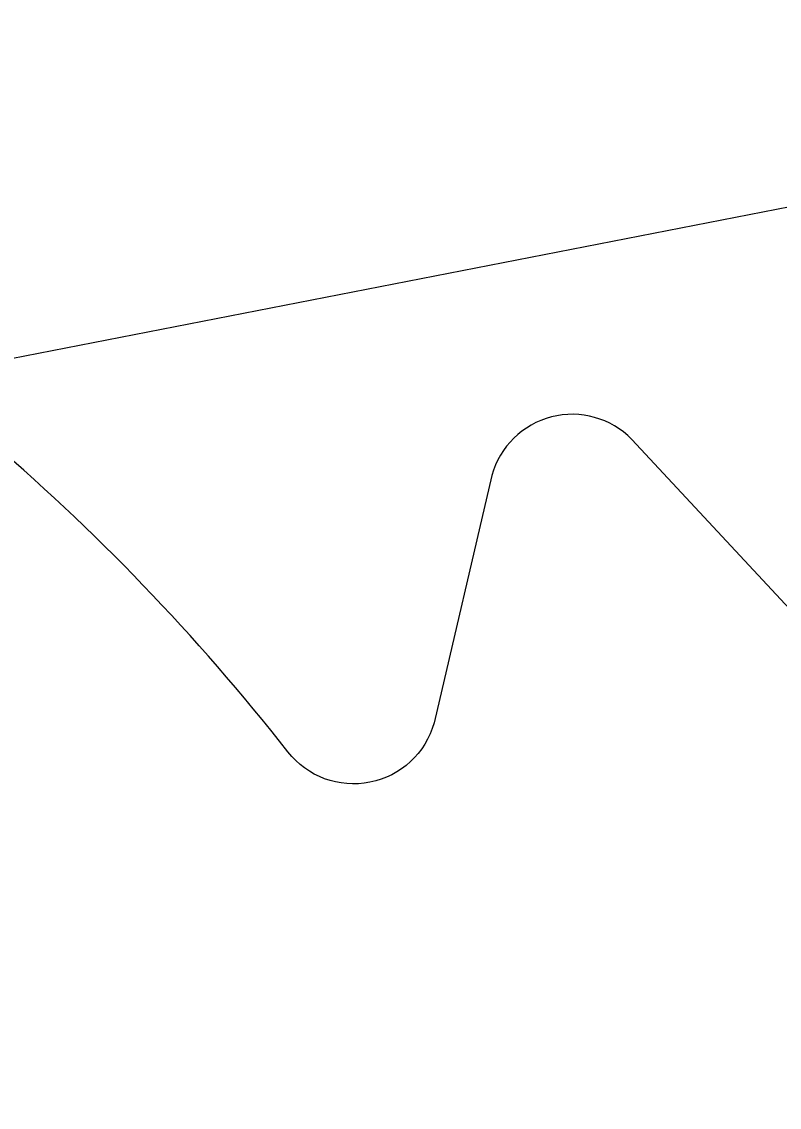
# Model space of a CAD drawing. Header units: millimetres. Extents: x -13407 to 8062823, y -2611 to 109271.
# Drawn here: x 17315.582 to 17318.35, y 51114.577 to 51118.545 of the extents above; entities that cross this region are included whole.
import ezdxf
from ezdxf import colors
from ezdxf.entities.mleader import LeaderData, LeaderLine
from ezdxf.math import Vec2, Vec3

# ---------------------------------------------------------------- set-up
doc = ezdxf.new("R2010")
doc.units = ezdxf.units.MM
for name, color, linetype, lineweight in [('АР_Отметки', 250, 'Continuous', 15), ('АР_Размеры', 175, 'Continuous', 9), ('АР_Сущ Несущая стена', 202, 'Continuous', 30)]:
    doc.layers.add(name, color=color, linetype=linetype, lineweight=lineweight)
doc.styles.add('ISOCPEUR', font='isocpeur.ttf', dxfattribs={"width": 0.7})

# ---------------------------------------------------------------- blocks, each defined once
blk = doc.blocks.new('_DotSmall')
at = {"color": 0, "linetype": 'ByBlock', "const_width": 0.5}
blk.add_lwpolyline([(-0.0625, 0, 1), (0.0625, 0, 1)], format="xyb", close=True, dxfattribs=at)

msp = doc.modelspace()

# ---------------------------------------------------------------- linework, layer by layer
at = {"layer": 'АР_Размеры', "color": 5, "ltscale": 150}
msp.add_line((17320.6136, 51118.3023), (15265.8997, 50717.5021), dxfattribs=at)
msp.add_line((17320.6136, 51118.3023), (15265.8997, 50717.5021), dxfattribs=at)
msp.add_line((17320.6136, 51118.3023), (15265.8997, 50717.5021), dxfattribs=at)
msp.add_line((17320.6136, 51118.3023), (15265.8997, 50717.5021), dxfattribs=at)
msp.add_line((17320.6136, 51118.3023), (15265.8997, 50717.5021), dxfattribs=at)
msp.add_line((17320.6136, 51118.3023), (15265.8997, 50717.5021), dxfattribs=at)
msp.add_line((17320.6136, 51118.3023), (15265.8997, 50717.5021), dxfattribs=at)
msp.add_line((17320.6136, 51118.3023), (15265.8997, 50717.5021), dxfattribs=at)
msp.add_line((17320.6136, 51118.3023), (15265.8997, 50717.5021), dxfattribs=at)
msp.add_line((17320.6136, 51118.3023), (15265.8997, 50717.5021), dxfattribs=at)
msp.add_line((17320.6136, 51118.3023), (15265.8997, 50717.5021), dxfattribs=at)
msp.add_line((17320.6136, 51118.3023), (15265.8997, 50717.5021), dxfattribs=at)
msp.add_line((17320.6136, 51118.3023), (15265.8997, 50717.5021), dxfattribs=at)
msp.add_line((17320.6136, 51118.3023), (15265.8997, 50717.5021), dxfattribs=at)
msp.add_line((17320.6136, 51118.3023), (15265.8997, 50717.5021), dxfattribs=at)
msp.add_line((17320.6136, 51118.3023), (15265.8997, 50717.5021), dxfattribs=at)
msp.add_line((17320.6136, 51118.3023), (15265.8997, 50717.5021), dxfattribs=at)
msp.add_line((17320.6136, 51118.3023), (15265.8997, 50717.5021), dxfattribs=at)
msp.add_line((17320.6136, 51118.3023), (15265.8997, 50717.5021), dxfattribs=at)
msp.add_line((17320.6136, 51118.3023), (15265.8997, 50717.5021), dxfattribs=at)
msp.add_line((17320.6136, 51118.3023), (15265.8997, 50717.5021), dxfattribs=at)
msp.add_line((17320.6136, 51118.3023), (15265.8997, 50717.5021), dxfattribs=at)
msp.add_line((17320.6136, 51118.3023), (15265.8997, 50717.5021), dxfattribs=at)
msp.add_line((17320.6136, 51118.3023), (15265.8997, 50717.5021), dxfattribs=at)
msp.add_line((17320.6136, 51118.3023), (15265.8997, 50717.5021), dxfattribs=at)
msp.add_line((17320.6136, 51118.3023), (15265.8997, 50717.5021), dxfattribs=at)
msp.add_line((17320.6136, 51118.3023), (15265.8997, 50717.5021), dxfattribs=at)
msp.add_line((17320.6136, 51118.3023), (15265.8997, 50717.5021), dxfattribs=at)
msp.add_line((17320.6136, 51118.3023), (15265.8997, 50717.5021), dxfattribs=at)
msp.add_line((17320.6136, 51118.3023), (15265.8997, 50717.5021), dxfattribs=at)
msp.add_line((17320.6136, 51118.3023), (15265.8997, 50717.5021), dxfattribs=at)
msp.add_line((17320.6136, 51118.3023), (15265.8997, 50717.5021), dxfattribs=at)
msp.add_line((17320.6136, 51118.3023), (15265.8997, 50717.5021), dxfattribs=at)
msp.add_line((17320.6136, 51118.3023), (15265.8997, 50717.5021), dxfattribs=at)
msp.add_line((17320.6136, 51118.3023), (15265.8997, 50717.5021), dxfattribs=at)
msp.add_line((17320.6136, 51118.3023), (15265.8997, 50717.5021), dxfattribs=at)
msp.add_line((17320.6136, 51118.3023), (15265.8997, 50717.5021), dxfattribs=at)
msp.add_line((17320.6136, 51118.3023), (15265.8997, 50717.5021), dxfattribs=at)
msp.add_line((17320.6136, 51118.3023), (15265.8997, 50717.5021), dxfattribs=at)
msp.add_line((17320.6136, 51118.3023), (15265.8997, 50717.5021), dxfattribs=at)
msp.add_line((17320.6136, 51118.3023), (15265.8997, 50717.5021), dxfattribs=at)
msp.add_line((17320.6136, 51118.3023), (15265.8997, 50717.5021), dxfattribs=at)
msp.add_line((17320.6136, 51118.3023), (15265.8997, 50717.5021), dxfattribs=at)
msp.add_line((17320.6136, 51118.3023), (15265.8997, 50717.5021), dxfattribs=at)
msp.add_line((17320.6136, 51118.3023), (15265.8997, 50717.5021), dxfattribs=at)
msp.add_line((17320.6136, 51118.3023), (15265.8997, 50717.5021), dxfattribs=at)
msp.add_line((17320.6136, 51118.3023), (15265.8997, 50717.5021), dxfattribs=at)
msp.add_line((17320.6136, 51118.3023), (15265.8997, 50717.5021), dxfattribs=at)
msp.add_line((17320.6136, 51118.3023), (15265.8997, 50717.5021), dxfattribs=at)
msp.add_line((17320.6136, 51118.3023), (15265.8997, 50717.5021), dxfattribs=at)
msp.add_line((17320.6136, 51118.3023), (15265.8997, 50717.5021), dxfattribs=at)
msp.add_line((17320.6136, 51118.3023), (15265.8997, 50717.5021), dxfattribs=at)
msp.add_line((17320.6136, 51118.3023), (15265.8997, 50717.5021), dxfattribs=at)
at = {"layer": 'АР_Размеры', "color": 5, "lineweight": 0, "ltscale": 100, "transparency": 33554687}
for points in [[(17321.2039, 51117.6197), (17320.8513, 51116.8143, -0.527868), (17320.3558, 51116.7264), (17319.7479, 51117.3616, 0.527868), (17319.2523, 51117.2738), (17318.8998, 51116.4684, -0.527868), (17318.4042, 51116.3806), (17317.8112, 51117.0184, 0.57795), (17317.2997, 51116.8867), (17317.0886, 51115.9825, -0.615334), (17316.5549, 51115.8761, 0.101403), (17314.1115, 51117.9518, 0.887085)], [(17321.2039, 51117.6197), (17320.8513, 51116.8143, -0.527868), (17320.3558, 51116.7264), (17319.7479, 51117.3616, 0.527868), (17319.2523, 51117.2738), (17318.8998, 51116.4684, -0.527868), (17318.4042, 51116.3806), (17317.8112, 51117.0184, 0.57795), (17317.2997, 51116.8867), (17317.0886, 51115.9825, -0.615334), (17316.5549, 51115.8761, 0.101403), (17314.1115, 51117.9518, 0.887085)], [(17321.2039, 51117.6197), (17320.8513, 51116.8143, -0.527868), (17320.3558, 51116.7264), (17319.7479, 51117.3616, 0.527868), (17319.2523, 51117.2738), (17318.8998, 51116.4684, -0.527868), (17318.4042, 51116.3806), (17317.8112, 51117.0184, 0.57795), (17317.2997, 51116.8867), (17317.0886, 51115.9825, -0.615334), (17316.5549, 51115.8761, 0.101403), (17314.1115, 51117.9518, 0.887085)], [(17321.2039, 51117.6197), (17320.8513, 51116.8143, -0.527868), (17320.3558, 51116.7264), (17319.7479, 51117.3616, 0.527868), (17319.2523, 51117.2738), (17318.8998, 51116.4684, -0.527868), (17318.4042, 51116.3806), (17317.8112, 51117.0184, 0.57795), (17317.2997, 51116.8867), (17317.0886, 51115.9825, -0.615334), (17316.5549, 51115.8761, 0.101403), (17314.1115, 51117.9518, 0.887085)], [(17321.2039, 51117.6197), (17320.8513, 51116.8143, -0.527868), (17320.3558, 51116.7264), (17319.7479, 51117.3616, 0.527868), (17319.2523, 51117.2738), (17318.8998, 51116.4684, -0.527868), (17318.4042, 51116.3806), (17317.8112, 51117.0184, 0.57795), (17317.2997, 51116.8867), (17317.0886, 51115.9825, -0.615334), (17316.5549, 51115.8761, 0.101403), (17314.1115, 51117.9518, 0.887085)], [(17321.2039, 51117.6197), (17320.8513, 51116.8143, -0.527868), (17320.3558, 51116.7264), (17319.7479, 51117.3616, 0.527868), (17319.2523, 51117.2738), (17318.8998, 51116.4684, -0.527868), (17318.4042, 51116.3806), (17317.8112, 51117.0184, 0.57795), (17317.2997, 51116.8867), (17317.0886, 51115.9825, -0.615334), (17316.5549, 51115.8761, 0.101403), (17314.1115, 51117.9518, 0.887085)], [(17321.2039, 51117.6197), (17320.8513, 51116.8143, -0.527868), (17320.3558, 51116.7264), (17319.7479, 51117.3616, 0.527868), (17319.2523, 51117.2738), (17318.8998, 51116.4684, -0.527868), (17318.4042, 51116.3806), (17317.8112, 51117.0184, 0.57795), (17317.2997, 51116.8867), (17317.0886, 51115.9825, -0.615334), (17316.5549, 51115.8761, 0.101403), (17314.1115, 51117.9518, 0.887085)], [(17321.2039, 51117.6197), (17320.8513, 51116.8143, -0.527868), (17320.3558, 51116.7264), (17319.7479, 51117.3616, 0.527868), (17319.2523, 51117.2738), (17318.8998, 51116.4684, -0.527868), (17318.4042, 51116.3806), (17317.8112, 51117.0184, 0.57795), (17317.2997, 51116.8867), (17317.0886, 51115.9825, -0.615334), (17316.5549, 51115.8761, 0.101403), (17314.1115, 51117.9518, 0.887085)], [(17321.2039, 51117.6197), (17320.8513, 51116.8143, -0.527868), (17320.3558, 51116.7264), (17319.7479, 51117.3616, 0.527868), (17319.2523, 51117.2738), (17318.8998, 51116.4684, -0.527868), (17318.4042, 51116.3806), (17317.8112, 51117.0184, 0.57795), (17317.2997, 51116.8867), (17317.0886, 51115.9825, -0.615334), (17316.5549, 51115.8761, 0.101403), (17314.1115, 51117.9518, 0.887085)], [(17321.2039, 51117.6197), (17320.8513, 51116.8143, -0.527868), (17320.3558, 51116.7264), (17319.7479, 51117.3616, 0.527868), (17319.2523, 51117.2738), (17318.8998, 51116.4684, -0.527868), (17318.4042, 51116.3806), (17317.8112, 51117.0184, 0.57795), (17317.2997, 51116.8867), (17317.0886, 51115.9825, -0.615334), (17316.5549, 51115.8761, 0.101403), (17314.1115, 51117.9518, 0.887085)], [(17321.2039, 51117.6197), (17320.8513, 51116.8143, -0.527868), (17320.3558, 51116.7264), (17319.7479, 51117.3616, 0.527868), (17319.2523, 51117.2738), (17318.8998, 51116.4684, -0.527868), (17318.4042, 51116.3806), (17317.8112, 51117.0184, 0.57795), (17317.2997, 51116.8867), (17317.0886, 51115.9825, -0.615334), (17316.5549, 51115.8761, 0.101403), (17314.1115, 51117.9518, 0.887085)], [(17321.2039, 51117.6197), (17320.8513, 51116.8143, -0.527868), (17320.3558, 51116.7264), (17319.7479, 51117.3616, 0.527868), (17319.2523, 51117.2738), (17318.8998, 51116.4684, -0.527868), (17318.4042, 51116.3806), (17317.8112, 51117.0184, 0.57795), (17317.2997, 51116.8867), (17317.0886, 51115.9825, -0.615334), (17316.5549, 51115.8761, 0.101403), (17314.1115, 51117.9518, 0.887085)], [(17321.2039, 51117.6197), (17320.8513, 51116.8143, -0.527868), (17320.3558, 51116.7264), (17319.7479, 51117.3616, 0.527868), (17319.2523, 51117.2738), (17318.8998, 51116.4684, -0.527868), (17318.4042, 51116.3806), (17317.8112, 51117.0184, 0.57795), (17317.2997, 51116.8867), (17317.0886, 51115.9825, -0.615334), (17316.5549, 51115.8761, 0.101403), (17314.1115, 51117.9518, 0.887085)], [(17321.2039, 51117.6197), (17320.8513, 51116.8143, -0.527868), (17320.3558, 51116.7264), (17319.7479, 51117.3616, 0.527868), (17319.2523, 51117.2738), (17318.8998, 51116.4684, -0.527868), (17318.4042, 51116.3806), (17317.8112, 51117.0184, 0.57795), (17317.2997, 51116.8867), (17317.0886, 51115.9825, -0.615334), (17316.5549, 51115.8761, 0.101403), (17314.1115, 51117.9518, 0.887085)], [(17321.2039, 51117.6197), (17320.8513, 51116.8143, -0.527868), (17320.3558, 51116.7264), (17319.7479, 51117.3616, 0.527868), (17319.2523, 51117.2738), (17318.8998, 51116.4684, -0.527868), (17318.4042, 51116.3806), (17317.8112, 51117.0184, 0.57795), (17317.2997, 51116.8867), (17317.0886, 51115.9825, -0.615334), (17316.5549, 51115.8761, 0.101403), (17314.1115, 51117.9518, 0.887085)], [(17321.2039, 51117.6197), (17320.8513, 51116.8143, -0.527868), (17320.3558, 51116.7264), (17319.7479, 51117.3616, 0.527868), (17319.2523, 51117.2738), (17318.8998, 51116.4684, -0.527868), (17318.4042, 51116.3806), (17317.8112, 51117.0184, 0.57795), (17317.2997, 51116.8867), (17317.0886, 51115.9825, -0.615334), (17316.5549, 51115.8761, 0.101403), (17314.1115, 51117.9518, 0.887085)], [(17321.2039, 51117.6197), (17320.8513, 51116.8143, -0.527868), (17320.3558, 51116.7264), (17319.7479, 51117.3616, 0.527868), (17319.2523, 51117.2738), (17318.8998, 51116.4684, -0.527868), (17318.4042, 51116.3806), (17317.8112, 51117.0184, 0.57795), (17317.2997, 51116.8867), (17317.0886, 51115.9825, -0.615334), (17316.5549, 51115.8761, 0.101403), (17314.1115, 51117.9518, 0.887085)], [(17321.2039, 51117.6197), (17320.8513, 51116.8143, -0.527868), (17320.3558, 51116.7264), (17319.7479, 51117.3616, 0.527868), (17319.2523, 51117.2738), (17318.8998, 51116.4684, -0.527868), (17318.4042, 51116.3806), (17317.8112, 51117.0184, 0.57795), (17317.2997, 51116.8867), (17317.0886, 51115.9825, -0.615334), (17316.5549, 51115.8761, 0.101403), (17314.1115, 51117.9518, 0.887085)], [(17321.2039, 51117.6197), (17320.8513, 51116.8143, -0.527868), (17320.3558, 51116.7264), (17319.7479, 51117.3616, 0.527868), (17319.2523, 51117.2738), (17318.8998, 51116.4684, -0.527868), (17318.4042, 51116.3806), (17317.8112, 51117.0184, 0.57795), (17317.2997, 51116.8867), (17317.0886, 51115.9825, -0.615334), (17316.5549, 51115.8761, 0.101403), (17314.1115, 51117.9518, 0.887085)], [(17321.2039, 51117.6197), (17320.8513, 51116.8143, -0.527868), (17320.3558, 51116.7264), (17319.7479, 51117.3616, 0.527868), (17319.2523, 51117.2738), (17318.8998, 51116.4684, -0.527868), (17318.4042, 51116.3806), (17317.8112, 51117.0184, 0.57795), (17317.2997, 51116.8867), (17317.0886, 51115.9825, -0.615334), (17316.5549, 51115.8761, 0.101403), (17314.1115, 51117.9518, 0.887085)], [(17321.2039, 51117.6197), (17320.8513, 51116.8143, -0.527868), (17320.3558, 51116.7264), (17319.7479, 51117.3616, 0.527868), (17319.2523, 51117.2738), (17318.8998, 51116.4684, -0.527868), (17318.4042, 51116.3806), (17317.8112, 51117.0184, 0.57795), (17317.2997, 51116.8867), (17317.0886, 51115.9825, -0.615334), (17316.5549, 51115.8761, 0.101403), (17314.1115, 51117.9518, 0.887085)], [(17321.2039, 51117.6197), (17320.8513, 51116.8143, -0.527868), (17320.3558, 51116.7264), (17319.7479, 51117.3616, 0.527868), (17319.2523, 51117.2738), (17318.8998, 51116.4684, -0.527868), (17318.4042, 51116.3806), (17317.8112, 51117.0184, 0.57795), (17317.2997, 51116.8867), (17317.0886, 51115.9825, -0.615334), (17316.5549, 51115.8761, 0.101403), (17314.1115, 51117.9518, 0.887085)], [(17321.2039, 51117.6197), (17320.8513, 51116.8143, -0.527868), (17320.3558, 51116.7264), (17319.7479, 51117.3616, 0.527868), (17319.2523, 51117.2738), (17318.8998, 51116.4684, -0.527868), (17318.4042, 51116.3806), (17317.8112, 51117.0184, 0.57795), (17317.2997, 51116.8867), (17317.0886, 51115.9825, -0.615334), (17316.5549, 51115.8761, 0.101403), (17314.1115, 51117.9518, 0.887085)], [(17321.2039, 51117.6197), (17320.8513, 51116.8143, -0.527868), (17320.3558, 51116.7264), (17319.7479, 51117.3616, 0.527868), (17319.2523, 51117.2738), (17318.8998, 51116.4684, -0.527868), (17318.4042, 51116.3806), (17317.8112, 51117.0184, 0.57795), (17317.2997, 51116.8867), (17317.0886, 51115.9825, -0.615334), (17316.5549, 51115.8761, 0.101403), (17314.1115, 51117.9518, 0.887085)], [(17321.2039, 51117.6197), (17320.8513, 51116.8143, -0.527868), (17320.3558, 51116.7264), (17319.7479, 51117.3616, 0.527868), (17319.2523, 51117.2738), (17318.8998, 51116.4684, -0.527868), (17318.4042, 51116.3806), (17317.8112, 51117.0184, 0.57795), (17317.2997, 51116.8867), (17317.0886, 51115.9825, -0.615334), (17316.5549, 51115.8761, 0.101403), (17314.1115, 51117.9518, 0.887085)], [(17321.2039, 51117.6197), (17320.8513, 51116.8143, -0.527868), (17320.3558, 51116.7264), (17319.7479, 51117.3616, 0.527868), (17319.2523, 51117.2738), (17318.8998, 51116.4684, -0.527868), (17318.4042, 51116.3806), (17317.8112, 51117.0184, 0.57795), (17317.2997, 51116.8867), (17317.0886, 51115.9825, -0.615334), (17316.5549, 51115.8761, 0.101403), (17314.1115, 51117.9518, 0.887085)], [(17321.2039, 51117.6197), (17320.8513, 51116.8143, -0.527868), (17320.3558, 51116.7264), (17319.7479, 51117.3616, 0.527868), (17319.2523, 51117.2738), (17318.8998, 51116.4684, -0.527868), (17318.4042, 51116.3806), (17317.8112, 51117.0184, 0.57795), (17317.2997, 51116.8867), (17317.0886, 51115.9825, -0.615334), (17316.5549, 51115.8761, 0.101403), (17314.1115, 51117.9518, 0.887085)], [(17321.2039, 51117.6197), (17320.8513, 51116.8143, -0.527868), (17320.3558, 51116.7264), (17319.7479, 51117.3616, 0.527868), (17319.2523, 51117.2738), (17318.8998, 51116.4684, -0.527868), (17318.4042, 51116.3806), (17317.8112, 51117.0184, 0.57795), (17317.2997, 51116.8867), (17317.0886, 51115.9825, -0.615334), (17316.5549, 51115.8761, 0.101403), (17314.1115, 51117.9518, 0.887085)], [(17321.2039, 51117.6197), (17320.8513, 51116.8143, -0.527868), (17320.3558, 51116.7264), (17319.7479, 51117.3616, 0.527868), (17319.2523, 51117.2738), (17318.8998, 51116.4684, -0.527868), (17318.4042, 51116.3806), (17317.8112, 51117.0184, 0.57795), (17317.2997, 51116.8867), (17317.0886, 51115.9825, -0.615334), (17316.5549, 51115.8761, 0.101403), (17314.1115, 51117.9518, 0.887085)], [(17321.2039, 51117.6197), (17320.8513, 51116.8143, -0.527868), (17320.3558, 51116.7264), (17319.7479, 51117.3616, 0.527868), (17319.2523, 51117.2738), (17318.8998, 51116.4684, -0.527868), (17318.4042, 51116.3806), (17317.8112, 51117.0184, 0.57795), (17317.2997, 51116.8867), (17317.0886, 51115.9825, -0.615334), (17316.5549, 51115.8761, 0.101403), (17314.1115, 51117.9518, 0.887085)], [(17321.2039, 51117.6197), (17320.8513, 51116.8143, -0.527868), (17320.3558, 51116.7264), (17319.7479, 51117.3616, 0.527868), (17319.2523, 51117.2738), (17318.8998, 51116.4684, -0.527868), (17318.4042, 51116.3806), (17317.8112, 51117.0184, 0.57795), (17317.2997, 51116.8867), (17317.0886, 51115.9825, -0.615334), (17316.5549, 51115.8761, 0.101403), (17314.1115, 51117.9518, 0.887085)], [(17321.2039, 51117.6197), (17320.8513, 51116.8143, -0.527868), (17320.3558, 51116.7264), (17319.7479, 51117.3616, 0.527868), (17319.2523, 51117.2738), (17318.8998, 51116.4684, -0.527868), (17318.4042, 51116.3806), (17317.8112, 51117.0184, 0.57795), (17317.2997, 51116.8867), (17317.0886, 51115.9825, -0.615334), (17316.5549, 51115.8761, 0.101403), (17314.1115, 51117.9518, 0.887085)], [(17321.2039, 51117.6197), (17320.8513, 51116.8143, -0.527868), (17320.3558, 51116.7264), (17319.7479, 51117.3616, 0.527868), (17319.2523, 51117.2738), (17318.8998, 51116.4684, -0.527868), (17318.4042, 51116.3806), (17317.8112, 51117.0184, 0.57795), (17317.2997, 51116.8867), (17317.0886, 51115.9825, -0.615334), (17316.5549, 51115.8761, 0.101403), (17314.1115, 51117.9518, 0.887085)], [(17321.2039, 51117.6197), (17320.8513, 51116.8143, -0.527868), (17320.3558, 51116.7264), (17319.7479, 51117.3616, 0.527868), (17319.2523, 51117.2738), (17318.8998, 51116.4684, -0.527868), (17318.4042, 51116.3806), (17317.8112, 51117.0184, 0.57795), (17317.2997, 51116.8867), (17317.0886, 51115.9825, -0.615334), (17316.5549, 51115.8761, 0.101403), (17314.1115, 51117.9518, 0.887085)], [(17321.2039, 51117.6197), (17320.8513, 51116.8143, -0.527868), (17320.3558, 51116.7264), (17319.7479, 51117.3616, 0.527868), (17319.2523, 51117.2738), (17318.8998, 51116.4684, -0.527868), (17318.4042, 51116.3806), (17317.8112, 51117.0184, 0.57795), (17317.2997, 51116.8867), (17317.0886, 51115.9825, -0.615334), (17316.5549, 51115.8761, 0.101403), (17314.1115, 51117.9518, 0.887085)], [(17321.2039, 51117.6197), (17320.8513, 51116.8143, -0.527868), (17320.3558, 51116.7264), (17319.7479, 51117.3616, 0.527868), (17319.2523, 51117.2738), (17318.8998, 51116.4684, -0.527868), (17318.4042, 51116.3806), (17317.8112, 51117.0184, 0.57795), (17317.2997, 51116.8867), (17317.0886, 51115.9825, -0.615334), (17316.5549, 51115.8761, 0.101403), (17314.1115, 51117.9518, 0.887085)], [(17321.2039, 51117.6197), (17320.8513, 51116.8143, -0.527868), (17320.3558, 51116.7264), (17319.7479, 51117.3616, 0.527868), (17319.2523, 51117.2738), (17318.8998, 51116.4684, -0.527868), (17318.4042, 51116.3806), (17317.8112, 51117.0184, 0.57795), (17317.2997, 51116.8867), (17317.0886, 51115.9825, -0.615334), (17316.5549, 51115.8761, 0.101403), (17314.1115, 51117.9518, 0.887085)], [(17321.2039, 51117.6197), (17320.8513, 51116.8143, -0.527868), (17320.3558, 51116.7264), (17319.7479, 51117.3616, 0.527868), (17319.2523, 51117.2738), (17318.8998, 51116.4684, -0.527868), (17318.4042, 51116.3806), (17317.8112, 51117.0184, 0.57795), (17317.2997, 51116.8867), (17317.0886, 51115.9825, -0.615334), (17316.5549, 51115.8761, 0.101403), (17314.1115, 51117.9518, 0.887085)], [(17321.2039, 51117.6197), (17320.8513, 51116.8143, -0.527868), (17320.3558, 51116.7264), (17319.7479, 51117.3616, 0.527868), (17319.2523, 51117.2738), (17318.8998, 51116.4684, -0.527868), (17318.4042, 51116.3806), (17317.8112, 51117.0184, 0.57795), (17317.2997, 51116.8867), (17317.0886, 51115.9825, -0.615334), (17316.5549, 51115.8761, 0.101403), (17314.1115, 51117.9518, 0.887085)], [(17321.2039, 51117.6197), (17320.8513, 51116.8143, -0.527868), (17320.3558, 51116.7264), (17319.7479, 51117.3616, 0.527868), (17319.2523, 51117.2738), (17318.8998, 51116.4684, -0.527868), (17318.4042, 51116.3806), (17317.8112, 51117.0184, 0.57795), (17317.2997, 51116.8867), (17317.0886, 51115.9825, -0.615334), (17316.5549, 51115.8761, 0.101403), (17314.1115, 51117.9518, 0.887085)], [(17321.2039, 51117.6197), (17320.8513, 51116.8143, -0.527868), (17320.3558, 51116.7264), (17319.7479, 51117.3616, 0.527868), (17319.2523, 51117.2738), (17318.8998, 51116.4684, -0.527868), (17318.4042, 51116.3806), (17317.8112, 51117.0184, 0.57795), (17317.2997, 51116.8867), (17317.0886, 51115.9825, -0.615334), (17316.5549, 51115.8761, 0.101403), (17314.1115, 51117.9518, 0.887085)], [(17321.2039, 51117.6197), (17320.8513, 51116.8143, -0.527868), (17320.3558, 51116.7264), (17319.7479, 51117.3616, 0.527868), (17319.2523, 51117.2738), (17318.8998, 51116.4684, -0.527868), (17318.4042, 51116.3806), (17317.8112, 51117.0184, 0.57795), (17317.2997, 51116.8867), (17317.0886, 51115.9825, -0.615334), (17316.5549, 51115.8761, 0.101403), (17314.1115, 51117.9518, 0.887085)], [(17321.2039, 51117.6197), (17320.8513, 51116.8143, -0.527868), (17320.3558, 51116.7264), (17319.7479, 51117.3616, 0.527868), (17319.2523, 51117.2738), (17318.8998, 51116.4684, -0.527868), (17318.4042, 51116.3806), (17317.8112, 51117.0184, 0.57795), (17317.2997, 51116.8867), (17317.0886, 51115.9825, -0.615334), (17316.5549, 51115.8761, 0.101403), (17314.1115, 51117.9518, 0.887085)], [(17321.2039, 51117.6197), (17320.8513, 51116.8143, -0.527868), (17320.3558, 51116.7264), (17319.7479, 51117.3616, 0.527868), (17319.2523, 51117.2738), (17318.8998, 51116.4684, -0.527868), (17318.4042, 51116.3806), (17317.8112, 51117.0184, 0.57795), (17317.2997, 51116.8867), (17317.0886, 51115.9825, -0.615334), (17316.5549, 51115.8761, 0.101403), (17314.1115, 51117.9518, 0.887085)], [(17321.2039, 51117.6197), (17320.8513, 51116.8143, -0.527868), (17320.3558, 51116.7264), (17319.7479, 51117.3616, 0.527868), (17319.2523, 51117.2738), (17318.8998, 51116.4684, -0.527868), (17318.4042, 51116.3806), (17317.8112, 51117.0184, 0.57795), (17317.2997, 51116.8867), (17317.0886, 51115.9825, -0.615334), (17316.5549, 51115.8761, 0.101403), (17314.1115, 51117.9518, 0.887085)], [(17321.2039, 51117.6197), (17320.8513, 51116.8143, -0.527868), (17320.3558, 51116.7264), (17319.7479, 51117.3616, 0.527868), (17319.2523, 51117.2738), (17318.8998, 51116.4684, -0.527868), (17318.4042, 51116.3806), (17317.8112, 51117.0184, 0.57795), (17317.2997, 51116.8867), (17317.0886, 51115.9825, -0.615334), (17316.5549, 51115.8761, 0.101403), (17314.1115, 51117.9518, 0.887085)], [(17321.2039, 51117.6197), (17320.8513, 51116.8143, -0.527868), (17320.3558, 51116.7264), (17319.7479, 51117.3616, 0.527868), (17319.2523, 51117.2738), (17318.8998, 51116.4684, -0.527868), (17318.4042, 51116.3806), (17317.8112, 51117.0184, 0.57795), (17317.2997, 51116.8867), (17317.0886, 51115.9825, -0.615334), (17316.5549, 51115.8761, 0.101403), (17314.1115, 51117.9518, 0.887085)], [(17321.2039, 51117.6197), (17320.8513, 51116.8143, -0.527868), (17320.3558, 51116.7264), (17319.7479, 51117.3616, 0.527868), (17319.2523, 51117.2738), (17318.8998, 51116.4684, -0.527868), (17318.4042, 51116.3806), (17317.8112, 51117.0184, 0.57795), (17317.2997, 51116.8867), (17317.0886, 51115.9825, -0.615334), (17316.5549, 51115.8761, 0.101403), (17314.1115, 51117.9518, 0.887085)], [(17321.2039, 51117.6197), (17320.8513, 51116.8143, -0.527868), (17320.3558, 51116.7264), (17319.7479, 51117.3616, 0.527868), (17319.2523, 51117.2738), (17318.8998, 51116.4684, -0.527868), (17318.4042, 51116.3806), (17317.8112, 51117.0184, 0.57795), (17317.2997, 51116.8867), (17317.0886, 51115.9825, -0.615334), (17316.5549, 51115.8761, 0.101403), (17314.1115, 51117.9518, 0.887085)], [(17321.2039, 51117.6197), (17320.8513, 51116.8143, -0.527868), (17320.3558, 51116.7264), (17319.7479, 51117.3616, 0.527868), (17319.2523, 51117.2738), (17318.8998, 51116.4684, -0.527868), (17318.4042, 51116.3806), (17317.8112, 51117.0184, 0.57795), (17317.2997, 51116.8867), (17317.0886, 51115.9825, -0.615334), (17316.5549, 51115.8761, 0.101403), (17314.1115, 51117.9518, 0.887085)], [(17321.2039, 51117.6197), (17320.8513, 51116.8143, -0.527868), (17320.3558, 51116.7264), (17319.7479, 51117.3616, 0.527868), (17319.2523, 51117.2738), (17318.8998, 51116.4684, -0.527868), (17318.4042, 51116.3806), (17317.8112, 51117.0184, 0.57795), (17317.2997, 51116.8867), (17317.0886, 51115.9825, -0.615334), (17316.5549, 51115.8761, 0.101403), (17314.1115, 51117.9518, 0.887085)], [(17321.2039, 51117.6197), (17320.8513, 51116.8143, -0.527868), (17320.3558, 51116.7264), (17319.7479, 51117.3616, 0.527868), (17319.2523, 51117.2738), (17318.8998, 51116.4684, -0.527868), (17318.4042, 51116.3806), (17317.8112, 51117.0184, 0.57795), (17317.2997, 51116.8867), (17317.0886, 51115.9825, -0.615334), (17316.5549, 51115.8761, 0.101403), (17314.1115, 51117.9518, 0.887085)], [(17313.759, 51117.4598, -0.164997), (17315.6262, 51114.0617), (17315.6475, 51113.9416, 0.414304), (17316.1421, 51113.5959), (17319.8637, 51114.2555, 0.228696), (17320.1645, 51114.4725, -0.319049), (17320.6079, 51114.6906, -0.319002), (17320.96, 51114.3439), (17321.1727, 51113.1434, -0.4144), (17321.0246, 51112.9314), (17320.7845, 51112.8888, 0.668339), (17320.7116, 51112.5588), (17322.1249, 51111.5711, 0.198883)], [(17313.759, 51117.4598, -0.164997), (17315.6262, 51114.0617), (17315.6475, 51113.9416, 0.414304), (17316.1421, 51113.5959), (17319.8637, 51114.2555, 0.228696), (17320.1645, 51114.4725, -0.319049), (17320.6079, 51114.6906, -0.319002), (17320.96, 51114.3439), (17321.1727, 51113.1434, -0.4144), (17321.0246, 51112.9314), (17320.7845, 51112.8888, 0.668339), (17320.7116, 51112.5588), (17322.1249, 51111.5711, 0.198883)], [(17313.759, 51117.4598, -0.164997), (17315.6262, 51114.0617), (17315.6475, 51113.9416, 0.414304), (17316.1421, 51113.5959), (17319.8637, 51114.2555, 0.228696), (17320.1645, 51114.4725, -0.319049), (17320.6079, 51114.6906, -0.319002), (17320.96, 51114.3439), (17321.1727, 51113.1434, -0.4144), (17321.0246, 51112.9314), (17320.7845, 51112.8888, 0.668339), (17320.7116, 51112.5588), (17322.1249, 51111.5711, 0.198883)], [(17313.759, 51117.4598, -0.164997), (17315.6262, 51114.0617), (17315.6475, 51113.9416, 0.414304), (17316.1421, 51113.5959), (17319.8637, 51114.2555, 0.228696), (17320.1645, 51114.4725, -0.319049), (17320.6079, 51114.6906, -0.319002), (17320.96, 51114.3439), (17321.1727, 51113.1434, -0.4144), (17321.0246, 51112.9314), (17320.7845, 51112.8888, 0.668339), (17320.7116, 51112.5588), (17322.1249, 51111.5711, 0.198883)], [(17313.759, 51117.4598, -0.164997), (17315.6262, 51114.0617), (17315.6475, 51113.9416, 0.414304), (17316.1421, 51113.5959), (17319.8637, 51114.2555, 0.228696), (17320.1645, 51114.4725, -0.319049), (17320.6079, 51114.6906, -0.319002), (17320.96, 51114.3439), (17321.1727, 51113.1434, -0.4144), (17321.0246, 51112.9314), (17320.7845, 51112.8888, 0.668339), (17320.7116, 51112.5588), (17322.1249, 51111.5711, 0.198883)], [(17313.759, 51117.4598, -0.164997), (17315.6262, 51114.0617), (17315.6475, 51113.9416, 0.414304), (17316.1421, 51113.5959), (17319.8637, 51114.2555, 0.228696), (17320.1645, 51114.4725, -0.319049), (17320.6079, 51114.6906, -0.319002), (17320.96, 51114.3439), (17321.1727, 51113.1434, -0.4144), (17321.0246, 51112.9314), (17320.7845, 51112.8888, 0.668339), (17320.7116, 51112.5588), (17322.1249, 51111.5711, 0.198883)], [(17313.759, 51117.4598, -0.164997), (17315.6262, 51114.0617), (17315.6475, 51113.9416, 0.414304), (17316.1421, 51113.5959), (17319.8637, 51114.2555, 0.228696), (17320.1645, 51114.4725, -0.319049), (17320.6079, 51114.6906, -0.319002), (17320.96, 51114.3439), (17321.1727, 51113.1434, -0.4144), (17321.0246, 51112.9314), (17320.7845, 51112.8888, 0.668339), (17320.7116, 51112.5588), (17322.1249, 51111.5711, 0.198883)], [(17313.759, 51117.4598, -0.164997), (17315.6262, 51114.0617), (17315.6475, 51113.9416, 0.414304), (17316.1421, 51113.5959), (17319.8637, 51114.2555, 0.228696), (17320.1645, 51114.4725, -0.319049), (17320.6079, 51114.6906, -0.319002), (17320.96, 51114.3439), (17321.1727, 51113.1434, -0.4144), (17321.0246, 51112.9314), (17320.7845, 51112.8888, 0.668339), (17320.7116, 51112.5588), (17322.1249, 51111.5711, 0.198883)], [(17313.759, 51117.4598, -0.164997), (17315.6262, 51114.0617), (17315.6475, 51113.9416, 0.414304), (17316.1421, 51113.5959), (17319.8637, 51114.2555, 0.228696), (17320.1645, 51114.4725, -0.319049), (17320.6079, 51114.6906, -0.319002), (17320.96, 51114.3439), (17321.1727, 51113.1434, -0.4144), (17321.0246, 51112.9314), (17320.7845, 51112.8888, 0.668339), (17320.7116, 51112.5588), (17322.1249, 51111.5711, 0.198883)], [(17313.759, 51117.4598, -0.164997), (17315.6262, 51114.0617), (17315.6475, 51113.9416, 0.414304), (17316.1421, 51113.5959), (17319.8637, 51114.2555, 0.228696), (17320.1645, 51114.4725, -0.319049), (17320.6079, 51114.6906, -0.319002), (17320.96, 51114.3439), (17321.1727, 51113.1434, -0.4144), (17321.0246, 51112.9314), (17320.7845, 51112.8888, 0.668339), (17320.7116, 51112.5588), (17322.1249, 51111.5711, 0.198883)], [(17313.759, 51117.4598, -0.164997), (17315.6262, 51114.0617), (17315.6475, 51113.9416, 0.414304), (17316.1421, 51113.5959), (17319.8637, 51114.2555, 0.228696), (17320.1645, 51114.4725, -0.319049), (17320.6079, 51114.6906, -0.319002), (17320.96, 51114.3439), (17321.1727, 51113.1434, -0.4144), (17321.0246, 51112.9314), (17320.7845, 51112.8888, 0.668339), (17320.7116, 51112.5588), (17322.1249, 51111.5711, 0.198883)], [(17313.759, 51117.4598, -0.164997), (17315.6262, 51114.0617), (17315.6475, 51113.9416, 0.414304), (17316.1421, 51113.5959), (17319.8637, 51114.2555, 0.228696), (17320.1645, 51114.4725, -0.319049), (17320.6079, 51114.6906, -0.319002), (17320.96, 51114.3439), (17321.1727, 51113.1434, -0.4144), (17321.0246, 51112.9314), (17320.7845, 51112.8888, 0.668339), (17320.7116, 51112.5588), (17322.1249, 51111.5711, 0.198883)], [(17313.759, 51117.4598, -0.164997), (17315.6262, 51114.0617), (17315.6475, 51113.9416, 0.414304), (17316.1421, 51113.5959), (17319.8637, 51114.2555, 0.228696), (17320.1645, 51114.4725, -0.319049), (17320.6079, 51114.6906, -0.319002), (17320.96, 51114.3439), (17321.1727, 51113.1434, -0.4144), (17321.0246, 51112.9314), (17320.7845, 51112.8888, 0.668339), (17320.7116, 51112.5588), (17322.1249, 51111.5711, 0.198883)], [(17313.759, 51117.4598, -0.164997), (17315.6262, 51114.0617), (17315.6475, 51113.9416, 0.414304), (17316.1421, 51113.5959), (17319.8637, 51114.2555, 0.228696), (17320.1645, 51114.4725, -0.319049), (17320.6079, 51114.6906, -0.319002), (17320.96, 51114.3439), (17321.1727, 51113.1434, -0.4144), (17321.0246, 51112.9314), (17320.7845, 51112.8888, 0.668339), (17320.7116, 51112.5588), (17322.1249, 51111.5711, 0.198883)], [(17313.759, 51117.4598, -0.164997), (17315.6262, 51114.0617), (17315.6475, 51113.9416, 0.414304), (17316.1421, 51113.5959), (17319.8637, 51114.2555, 0.228696), (17320.1645, 51114.4725, -0.319049), (17320.6079, 51114.6906, -0.319002), (17320.96, 51114.3439), (17321.1727, 51113.1434, -0.4144), (17321.0246, 51112.9314), (17320.7845, 51112.8888, 0.668339), (17320.7116, 51112.5588), (17322.1249, 51111.5711, 0.198883)], [(17313.759, 51117.4598, -0.164997), (17315.6262, 51114.0617), (17315.6475, 51113.9416, 0.414304), (17316.1421, 51113.5959), (17319.8637, 51114.2555, 0.228696), (17320.1645, 51114.4725, -0.319049), (17320.6079, 51114.6906, -0.319002), (17320.96, 51114.3439), (17321.1727, 51113.1434, -0.4144), (17321.0246, 51112.9314), (17320.7845, 51112.8888, 0.668339), (17320.7116, 51112.5588), (17322.1249, 51111.5711, 0.198883)], [(17313.759, 51117.4598, -0.164997), (17315.6262, 51114.0617), (17315.6475, 51113.9416, 0.414304), (17316.1421, 51113.5959), (17319.8637, 51114.2555, 0.228696), (17320.1645, 51114.4725, -0.319049), (17320.6079, 51114.6906, -0.319002), (17320.96, 51114.3439), (17321.1727, 51113.1434, -0.4144), (17321.0246, 51112.9314), (17320.7845, 51112.8888, 0.668339), (17320.7116, 51112.5588), (17322.1249, 51111.5711, 0.198883)], [(17313.759, 51117.4598, -0.164997), (17315.6262, 51114.0617), (17315.6475, 51113.9416, 0.414304), (17316.1421, 51113.5959), (17319.8637, 51114.2555, 0.228696), (17320.1645, 51114.4725, -0.319049), (17320.6079, 51114.6906, -0.319002), (17320.96, 51114.3439), (17321.1727, 51113.1434, -0.4144), (17321.0246, 51112.9314), (17320.7845, 51112.8888, 0.668339), (17320.7116, 51112.5588), (17322.1249, 51111.5711, 0.198883)], [(17313.759, 51117.4598, -0.164997), (17315.6262, 51114.0617), (17315.6475, 51113.9416, 0.414304), (17316.1421, 51113.5959), (17319.8637, 51114.2555, 0.228696), (17320.1645, 51114.4725, -0.319049), (17320.6079, 51114.6906, -0.319002), (17320.96, 51114.3439), (17321.1727, 51113.1434, -0.4144), (17321.0246, 51112.9314), (17320.7845, 51112.8888, 0.668339), (17320.7116, 51112.5588), (17322.1249, 51111.5711, 0.198883)], [(17313.759, 51117.4598, -0.164997), (17315.6262, 51114.0617), (17315.6475, 51113.9416, 0.414304), (17316.1421, 51113.5959), (17319.8637, 51114.2555, 0.228696), (17320.1645, 51114.4725, -0.319049), (17320.6079, 51114.6906, -0.319002), (17320.96, 51114.3439), (17321.1727, 51113.1434, -0.4144), (17321.0246, 51112.9314), (17320.7845, 51112.8888, 0.668339), (17320.7116, 51112.5588), (17322.1249, 51111.5711, 0.198883)], [(17313.759, 51117.4598, -0.164997), (17315.6262, 51114.0617), (17315.6475, 51113.9416, 0.414304), (17316.1421, 51113.5959), (17319.8637, 51114.2555, 0.228696), (17320.1645, 51114.4725, -0.319049), (17320.6079, 51114.6906, -0.319002), (17320.96, 51114.3439), (17321.1727, 51113.1434, -0.4144), (17321.0246, 51112.9314), (17320.7845, 51112.8888, 0.668339), (17320.7116, 51112.5588), (17322.1249, 51111.5711, 0.198883)], [(17313.759, 51117.4598, -0.164997), (17315.6262, 51114.0617), (17315.6475, 51113.9416, 0.414304), (17316.1421, 51113.5959), (17319.8637, 51114.2555, 0.228696), (17320.1645, 51114.4725, -0.319049), (17320.6079, 51114.6906, -0.319002), (17320.96, 51114.3439), (17321.1727, 51113.1434, -0.4144), (17321.0246, 51112.9314), (17320.7845, 51112.8888, 0.668339), (17320.7116, 51112.5588), (17322.1249, 51111.5711, 0.198883)], [(17313.759, 51117.4598, -0.164997), (17315.6262, 51114.0617), (17315.6475, 51113.9416, 0.414304), (17316.1421, 51113.5959), (17319.8637, 51114.2555, 0.228696), (17320.1645, 51114.4725, -0.319049), (17320.6079, 51114.6906, -0.319002), (17320.96, 51114.3439), (17321.1727, 51113.1434, -0.4144), (17321.0246, 51112.9314), (17320.7845, 51112.8888, 0.668339), (17320.7116, 51112.5588), (17322.1249, 51111.5711, 0.198883)], [(17313.759, 51117.4598, -0.164997), (17315.6262, 51114.0617), (17315.6475, 51113.9416, 0.414304), (17316.1421, 51113.5959), (17319.8637, 51114.2555, 0.228696), (17320.1645, 51114.4725, -0.319049), (17320.6079, 51114.6906, -0.319002), (17320.96, 51114.3439), (17321.1727, 51113.1434, -0.4144), (17321.0246, 51112.9314), (17320.7845, 51112.8888, 0.668339), (17320.7116, 51112.5588), (17322.1249, 51111.5711, 0.198883)], [(17313.759, 51117.4598, -0.164997), (17315.6262, 51114.0617), (17315.6475, 51113.9416, 0.414304), (17316.1421, 51113.5959), (17319.8637, 51114.2555, 0.228696), (17320.1645, 51114.4725, -0.319049), (17320.6079, 51114.6906, -0.319002), (17320.96, 51114.3439), (17321.1727, 51113.1434, -0.4144), (17321.0246, 51112.9314), (17320.7845, 51112.8888, 0.668339), (17320.7116, 51112.5588), (17322.1249, 51111.5711, 0.198883)], [(17313.759, 51117.4598, -0.164997), (17315.6262, 51114.0617), (17315.6475, 51113.9416, 0.414304), (17316.1421, 51113.5959), (17319.8637, 51114.2555, 0.228696), (17320.1645, 51114.4725, -0.319049), (17320.6079, 51114.6906, -0.319002), (17320.96, 51114.3439), (17321.1727, 51113.1434, -0.4144), (17321.0246, 51112.9314), (17320.7845, 51112.8888, 0.668339), (17320.7116, 51112.5588), (17322.1249, 51111.5711, 0.198883)], [(17313.759, 51117.4598, -0.164997), (17315.6262, 51114.0617), (17315.6475, 51113.9416, 0.414304), (17316.1421, 51113.5959), (17319.8637, 51114.2555, 0.228696), (17320.1645, 51114.4725, -0.319049), (17320.6079, 51114.6906, -0.319002), (17320.96, 51114.3439), (17321.1727, 51113.1434, -0.4144), (17321.0246, 51112.9314), (17320.7845, 51112.8888, 0.668339), (17320.7116, 51112.5588), (17322.1249, 51111.5711, 0.198883)], [(17313.759, 51117.4598, -0.164997), (17315.6262, 51114.0617), (17315.6475, 51113.9416, 0.414304), (17316.1421, 51113.5959), (17319.8637, 51114.2555, 0.228696), (17320.1645, 51114.4725, -0.319049), (17320.6079, 51114.6906, -0.319002), (17320.96, 51114.3439), (17321.1727, 51113.1434, -0.4144), (17321.0246, 51112.9314), (17320.7845, 51112.8888, 0.668339), (17320.7116, 51112.5588), (17322.1249, 51111.5711, 0.198883)], [(17313.759, 51117.4598, -0.164997), (17315.6262, 51114.0617), (17315.6475, 51113.9416, 0.414304), (17316.1421, 51113.5959), (17319.8637, 51114.2555, 0.228696), (17320.1645, 51114.4725, -0.319049), (17320.6079, 51114.6906, -0.319002), (17320.96, 51114.3439), (17321.1727, 51113.1434, -0.4144), (17321.0246, 51112.9314), (17320.7845, 51112.8888, 0.668339), (17320.7116, 51112.5588), (17322.1249, 51111.5711, 0.198883)], [(17313.759, 51117.4598, -0.164997), (17315.6262, 51114.0617), (17315.6475, 51113.9416, 0.414304), (17316.1421, 51113.5959), (17319.8637, 51114.2555, 0.228696), (17320.1645, 51114.4725, -0.319049), (17320.6079, 51114.6906, -0.319002), (17320.96, 51114.3439), (17321.1727, 51113.1434, -0.4144), (17321.0246, 51112.9314), (17320.7845, 51112.8888, 0.668339), (17320.7116, 51112.5588), (17322.1249, 51111.5711, 0.198883)], [(17313.759, 51117.4598, -0.164997), (17315.6262, 51114.0617), (17315.6475, 51113.9416, 0.414304), (17316.1421, 51113.5959), (17319.8637, 51114.2555, 0.228696), (17320.1645, 51114.4725, -0.319049), (17320.6079, 51114.6906, -0.319002), (17320.96, 51114.3439), (17321.1727, 51113.1434, -0.4144), (17321.0246, 51112.9314), (17320.7845, 51112.8888, 0.668339), (17320.7116, 51112.5588), (17322.1249, 51111.5711, 0.198883)], [(17313.759, 51117.4598, -0.164997), (17315.6262, 51114.0617), (17315.6475, 51113.9416, 0.414304), (17316.1421, 51113.5959), (17319.8637, 51114.2555, 0.228696), (17320.1645, 51114.4725, -0.319049), (17320.6079, 51114.6906, -0.319002), (17320.96, 51114.3439), (17321.1727, 51113.1434, -0.4144), (17321.0246, 51112.9314), (17320.7845, 51112.8888, 0.668339), (17320.7116, 51112.5588), (17322.1249, 51111.5711, 0.198883)], [(17313.759, 51117.4598, -0.164997), (17315.6262, 51114.0617), (17315.6475, 51113.9416, 0.414304), (17316.1421, 51113.5959), (17319.8637, 51114.2555, 0.228696), (17320.1645, 51114.4725, -0.319049), (17320.6079, 51114.6906, -0.319002), (17320.96, 51114.3439), (17321.1727, 51113.1434, -0.4144), (17321.0246, 51112.9314), (17320.7845, 51112.8888, 0.668339), (17320.7116, 51112.5588), (17322.1249, 51111.5711, 0.198883)], [(17313.759, 51117.4598, -0.164997), (17315.6262, 51114.0617), (17315.6475, 51113.9416, 0.414304), (17316.1421, 51113.5959), (17319.8637, 51114.2555, 0.228696), (17320.1645, 51114.4725, -0.319049), (17320.6079, 51114.6906, -0.319002), (17320.96, 51114.3439), (17321.1727, 51113.1434, -0.4144), (17321.0246, 51112.9314), (17320.7845, 51112.8888, 0.668339), (17320.7116, 51112.5588), (17322.1249, 51111.5711, 0.198883)], [(17313.759, 51117.4598, -0.164997), (17315.6262, 51114.0617), (17315.6475, 51113.9416, 0.414304), (17316.1421, 51113.5959), (17319.8637, 51114.2555, 0.228696), (17320.1645, 51114.4725, -0.319049), (17320.6079, 51114.6906, -0.319002), (17320.96, 51114.3439), (17321.1727, 51113.1434, -0.4144), (17321.0246, 51112.9314), (17320.7845, 51112.8888, 0.668339), (17320.7116, 51112.5588), (17322.1249, 51111.5711, 0.198883)], [(17313.759, 51117.4598, -0.164997), (17315.6262, 51114.0617), (17315.6475, 51113.9416, 0.414304), (17316.1421, 51113.5959), (17319.8637, 51114.2555, 0.228696), (17320.1645, 51114.4725, -0.319049), (17320.6079, 51114.6906, -0.319002), (17320.96, 51114.3439), (17321.1727, 51113.1434, -0.4144), (17321.0246, 51112.9314), (17320.7845, 51112.8888, 0.668339), (17320.7116, 51112.5588), (17322.1249, 51111.5711, 0.198883)], [(17313.759, 51117.4598, -0.164997), (17315.6262, 51114.0617), (17315.6475, 51113.9416, 0.414304), (17316.1421, 51113.5959), (17319.8637, 51114.2555, 0.228696), (17320.1645, 51114.4725, -0.319049), (17320.6079, 51114.6906, -0.319002), (17320.96, 51114.3439), (17321.1727, 51113.1434, -0.4144), (17321.0246, 51112.9314), (17320.7845, 51112.8888, 0.668339), (17320.7116, 51112.5588), (17322.1249, 51111.5711, 0.198883)], [(17313.759, 51117.4598, -0.164997), (17315.6262, 51114.0617), (17315.6475, 51113.9416, 0.414304), (17316.1421, 51113.5959), (17319.8637, 51114.2555, 0.228696), (17320.1645, 51114.4725, -0.319049), (17320.6079, 51114.6906, -0.319002), (17320.96, 51114.3439), (17321.1727, 51113.1434, -0.4144), (17321.0246, 51112.9314), (17320.7845, 51112.8888, 0.668339), (17320.7116, 51112.5588), (17322.1249, 51111.5711, 0.198883)], [(17313.759, 51117.4598, -0.164997), (17315.6262, 51114.0617), (17315.6475, 51113.9416, 0.414304), (17316.1421, 51113.5959), (17319.8637, 51114.2555, 0.228696), (17320.1645, 51114.4725, -0.319049), (17320.6079, 51114.6906, -0.319002), (17320.96, 51114.3439), (17321.1727, 51113.1434, -0.4144), (17321.0246, 51112.9314), (17320.7845, 51112.8888, 0.668339), (17320.7116, 51112.5588), (17322.1249, 51111.5711, 0.198883)], [(17313.759, 51117.4598, -0.164997), (17315.6262, 51114.0617), (17315.6475, 51113.9416, 0.414304), (17316.1421, 51113.5959), (17319.8637, 51114.2555, 0.228696), (17320.1645, 51114.4725, -0.319049), (17320.6079, 51114.6906, -0.319002), (17320.96, 51114.3439), (17321.1727, 51113.1434, -0.4144), (17321.0246, 51112.9314), (17320.7845, 51112.8888, 0.668339), (17320.7116, 51112.5588), (17322.1249, 51111.5711, 0.198883)], [(17313.759, 51117.4598, -0.164997), (17315.6262, 51114.0617), (17315.6475, 51113.9416, 0.414304), (17316.1421, 51113.5959), (17319.8637, 51114.2555, 0.228696), (17320.1645, 51114.4725, -0.319049), (17320.6079, 51114.6906, -0.319002), (17320.96, 51114.3439), (17321.1727, 51113.1434, -0.4144), (17321.0246, 51112.9314), (17320.7845, 51112.8888, 0.668339), (17320.7116, 51112.5588), (17322.1249, 51111.5711, 0.198883)], [(17313.759, 51117.4598, -0.164997), (17315.6262, 51114.0617), (17315.6475, 51113.9416, 0.414304), (17316.1421, 51113.5959), (17319.8637, 51114.2555, 0.228696), (17320.1645, 51114.4725, -0.319049), (17320.6079, 51114.6906, -0.319002), (17320.96, 51114.3439), (17321.1727, 51113.1434, -0.4144), (17321.0246, 51112.9314), (17320.7845, 51112.8888, 0.668339), (17320.7116, 51112.5588), (17322.1249, 51111.5711, 0.198883)], [(17313.759, 51117.4598, -0.164997), (17315.6262, 51114.0617), (17315.6475, 51113.9416, 0.414304), (17316.1421, 51113.5959), (17319.8637, 51114.2555, 0.228696), (17320.1645, 51114.4725, -0.319049), (17320.6079, 51114.6906, -0.319002), (17320.96, 51114.3439), (17321.1727, 51113.1434, -0.4144), (17321.0246, 51112.9314), (17320.7845, 51112.8888, 0.668339), (17320.7116, 51112.5588), (17322.1249, 51111.5711, 0.198883)], [(17313.759, 51117.4598, -0.164997), (17315.6262, 51114.0617), (17315.6475, 51113.9416, 0.414304), (17316.1421, 51113.5959), (17319.8637, 51114.2555, 0.228696), (17320.1645, 51114.4725, -0.319049), (17320.6079, 51114.6906, -0.319002), (17320.96, 51114.3439), (17321.1727, 51113.1434, -0.4144), (17321.0246, 51112.9314), (17320.7845, 51112.8888, 0.668339), (17320.7116, 51112.5588), (17322.1249, 51111.5711, 0.198883)], [(17313.759, 51117.4598, -0.164997), (17315.6262, 51114.0617), (17315.6475, 51113.9416, 0.414304), (17316.1421, 51113.5959), (17319.8637, 51114.2555, 0.228696), (17320.1645, 51114.4725, -0.319049), (17320.6079, 51114.6906, -0.319002), (17320.96, 51114.3439), (17321.1727, 51113.1434, -0.4144), (17321.0246, 51112.9314), (17320.7845, 51112.8888, 0.668339), (17320.7116, 51112.5588), (17322.1249, 51111.5711, 0.198883)], [(17313.759, 51117.4598, -0.164997), (17315.6262, 51114.0617), (17315.6475, 51113.9416, 0.414304), (17316.1421, 51113.5959), (17319.8637, 51114.2555, 0.228696), (17320.1645, 51114.4725, -0.319049), (17320.6079, 51114.6906, -0.319002), (17320.96, 51114.3439), (17321.1727, 51113.1434, -0.4144), (17321.0246, 51112.9314), (17320.7845, 51112.8888, 0.668339), (17320.7116, 51112.5588), (17322.1249, 51111.5711, 0.198883)], [(17313.759, 51117.4598, -0.164997), (17315.6262, 51114.0617), (17315.6475, 51113.9416, 0.414304), (17316.1421, 51113.5959), (17319.8637, 51114.2555, 0.228696), (17320.1645, 51114.4725, -0.319049), (17320.6079, 51114.6906, -0.319002), (17320.96, 51114.3439), (17321.1727, 51113.1434, -0.4144), (17321.0246, 51112.9314), (17320.7845, 51112.8888, 0.668339), (17320.7116, 51112.5588), (17322.1249, 51111.5711, 0.198883)], [(17313.759, 51117.4598, -0.164997), (17315.6262, 51114.0617), (17315.6475, 51113.9416, 0.414304), (17316.1421, 51113.5959), (17319.8637, 51114.2555, 0.228696), (17320.1645, 51114.4725, -0.319049), (17320.6079, 51114.6906, -0.319002), (17320.96, 51114.3439), (17321.1727, 51113.1434, -0.4144), (17321.0246, 51112.9314), (17320.7845, 51112.8888, 0.668339), (17320.7116, 51112.5588), (17322.1249, 51111.5711, 0.198883)], [(17313.759, 51117.4598, -0.164997), (17315.6262, 51114.0617), (17315.6475, 51113.9416, 0.414304), (17316.1421, 51113.5959), (17319.8637, 51114.2555, 0.228696), (17320.1645, 51114.4725, -0.319049), (17320.6079, 51114.6906, -0.319002), (17320.96, 51114.3439), (17321.1727, 51113.1434, -0.4144), (17321.0246, 51112.9314), (17320.7845, 51112.8888, 0.668339), (17320.7116, 51112.5588), (17322.1249, 51111.5711, 0.198883)], [(17313.759, 51117.4598, -0.164997), (17315.6262, 51114.0617), (17315.6475, 51113.9416, 0.414304), (17316.1421, 51113.5959), (17319.8637, 51114.2555, 0.228696), (17320.1645, 51114.4725, -0.319049), (17320.6079, 51114.6906, -0.319002), (17320.96, 51114.3439), (17321.1727, 51113.1434, -0.4144), (17321.0246, 51112.9314), (17320.7845, 51112.8888, 0.668339), (17320.7116, 51112.5588), (17322.1249, 51111.5711, 0.198883)], [(17313.759, 51117.4598, -0.164997), (17315.6262, 51114.0617), (17315.6475, 51113.9416, 0.414304), (17316.1421, 51113.5959), (17319.8637, 51114.2555, 0.228696), (17320.1645, 51114.4725, -0.319049), (17320.6079, 51114.6906, -0.319002), (17320.96, 51114.3439), (17321.1727, 51113.1434, -0.4144), (17321.0246, 51112.9314), (17320.7845, 51112.8888, 0.668339), (17320.7116, 51112.5588), (17322.1249, 51111.5711, 0.198883)], [(17313.759, 51117.4598, -0.164997), (17315.6262, 51114.0617), (17315.6475, 51113.9416, 0.414304), (17316.1421, 51113.5959), (17319.8637, 51114.2555, 0.228696), (17320.1645, 51114.4725, -0.319049), (17320.6079, 51114.6906, -0.319002), (17320.96, 51114.3439), (17321.1727, 51113.1434, -0.4144), (17321.0246, 51112.9314), (17320.7845, 51112.8888, 0.668339), (17320.7116, 51112.5588), (17322.1249, 51111.5711, 0.198883)]]:
    msp.add_lwpolyline(points, format="xyb", dxfattribs=at)
at = {"layer": 'АР_Сущ Несущая стена', "lineweight": 18, "ltscale": 100}
msp.add_arc((14687.4988, 60278.9068), 9778.6546, 272.59254797, 356.63539137, dxfattribs=at)

# ---------------------------------------------------------------- leaders
at = {"layer": 'АР_Отметки'}
ml = msp.add_multileader_mtext('Standard', dxfattribs=at)
ml.set_content('-1,140', color=256, style='ISOCPEUR')
ml.set_leader_properties(color=256, linetype='Continuous', lineweight=-1)
ml.set_arrow_properties(name='DOTSMALL')
ml.build(insert=Vec2(0, 0))
ml.multileader.update_dxf_attribs({"has_text_frame": 1, "text_left_attachment_type": 4, "text_right_attachment_type": 4, "dogleg_length": 100, "arrow_head_size": 180})
ctx = ml.context
ctx.base_point, ctx.char_height, ctx.arrow_head_size, ctx.landing_gap_size, ctx.plane_origin = Vec3(34149.9904, 75558.9044), 250, 180, 50, Vec3(34068.597, 74291.3402)
ctx.left_attachment, ctx.right_attachment = 4, 4
notes = []
notes.append((ctx, [(0, (0, 0, 0), (0, 0), (1, 0), 1, [])]))
ctx.mtext.insert, ctx.mtext.width, ctx.mtext.line_spacing_style, ctx.mtext.flow_direction = Vec3(34199.9904, 75892.2377), 852.697031, 2, 5
ml = msp.add_multileader_mtext('Standard', dxfattribs=at)
ml.set_content('-1,140', color=256, style='ISOCPEUR')
ml.set_leader_properties(color=256, linetype='Continuous', lineweight=-1)
ml.set_arrow_properties(name='DOTSMALL')
ml.build(insert=Vec2(0, 0))
ml.multileader.update_dxf_attribs({"has_text_frame": 1, "text_left_attachment_type": 4, "text_right_attachment_type": 4, "dogleg_length": 100, "arrow_head_size": 180})
ctx = ml.context
ctx.base_point, ctx.char_height, ctx.arrow_head_size, ctx.landing_gap_size, ctx.plane_origin = Vec3(31490.1314, 73467.6393, 0), 250, 180, 50, Vec3(31408.7379, 73753.7809, 0)
ctx.left_attachment, ctx.right_attachment = 4, 4
notes.append((ctx, [(0, (0, 0, 0), (0, 0), (1, 0), 1, [])]))
ctx.mtext.insert, ctx.mtext.width, ctx.mtext.line_spacing_style, ctx.mtext.flow_direction = Vec3(31540.1314, 73800.9726, 0), 852.697031, 2, 5
ml = msp.add_multileader_mtext('Standard', dxfattribs=at)
ml.set_content('{\\W0.8;-2,250}', color=256, style='ISOCPEUR')
ml.set_leader_properties(color=256, linetype='Continuous', lineweight=-1)
ml.set_arrow_properties(name='DOTSMALL')
ml.build(insert=Vec2(0, 0))
ml.multileader.update_dxf_attribs({"has_text_frame": 1, "text_left_attachment_type": 4, "text_right_attachment_type": 4, "dogleg_length": 100, "arrow_head_size": 180})
ctx = ml.context
ctx.base_point, ctx.char_height, ctx.arrow_head_size, ctx.landing_gap_size, ctx.plane_origin = Vec3(49783.7653, 72941.3917), 250, 180, 50, Vec3(49702.3719, 71663.2724)
ctx.left_attachment, ctx.right_attachment = 4, 4
notes.append((ctx, [(0, (0, 0, 0), (0, 0), (1, 0), 1, [])]))
ctx.mtext.insert, ctx.mtext.width, ctx.mtext.defined_height, ctx.mtext.line_spacing_style, ctx.mtext.flow_direction = Vec3(49833.7653, 73274.725), 769.988959, 343.8884, 2, 5
ml = msp.add_multileader_mtext('Standard', dxfattribs=at)
ml.set_content('0,000', color=256, style='ISOCPEUR')
ml.set_leader_properties(color=256, linetype='Continuous', lineweight=-1)
ml.set_arrow_properties(name='DOTSMALL')
ml.build(insert=Vec2(0, 0))
ml.multileader.update_dxf_attribs({"has_text_frame": 1, "text_left_attachment_type": 4, "text_right_attachment_type": 4, "dogleg_length": 100, "arrow_head_size": 180})
ctx = ml.context
ctx.base_point, ctx.char_height, ctx.arrow_head_size, ctx.landing_gap_size, ctx.plane_origin = Vec3(39547.0973, 65532.3676, 0), 250, 180, 50, Vec3(37385.8849, 65007.7887, 0)
ctx.left_attachment, ctx.right_attachment = 4, 4
notes.append((ctx, [(0, (0, 0, 0), (0, 0), (1, 0), 1, [])]))
ctx.mtext.insert, ctx.mtext.width, ctx.mtext.line_spacing_style, ctx.mtext.flow_direction = Vec3(39597.0973, 65932.3676, 0), 852.697031, 2, 5
ml = msp.add_multileader_mtext('Standard', dxfattribs=at)
ml.set_content('0,000', color=256, style='ISOCPEUR')
ml.set_leader_properties(color=256, linetype='Continuous', lineweight=-1)
ml.set_arrow_properties(name='DOTSMALL')
ml.build(insert=Vec2(0, 0))
ml.multileader.update_dxf_attribs({"has_text_frame": 1, "text_left_attachment_type": 4, "text_right_attachment_type": 4, "dogleg_length": 100, "arrow_head_size": 180})
ctx = ml.context
ctx.base_point, ctx.char_height, ctx.arrow_head_size, ctx.landing_gap_size, ctx.plane_origin = Vec3(55204.3195, 64751.7694, 0), 250, 180, 50, Vec3(55122.926, 63550.8719, 0)
ctx.left_attachment, ctx.right_attachment = 4, 4
notes.append((ctx, [(0, (0, 0, 0), (0, 0), (1, 0), 1, [])]))
ctx.mtext.insert, ctx.mtext.width, ctx.mtext.line_spacing_style, ctx.mtext.flow_direction = Vec3(55254.3195, 65151.7694, 0), 852.697031, 2, 5
ml = msp.add_multileader_mtext('Standard', dxfattribs=at)
ml.set_content('-2,650', color=256, style='ISOCPEUR')
ml.set_leader_properties(color=256, linetype='Continuous', lineweight=-1)
ml.set_arrow_properties(name='DOTSMALL')
ml.build(insert=Vec2(0, 0))
ml.multileader.update_dxf_attribs({"has_text_frame": 1, "text_left_attachment_type": 4, "text_right_attachment_type": 4, "dogleg_length": 100, "arrow_head_size": 180})
ctx = ml.context
ctx.base_point, ctx.char_height, ctx.arrow_head_size, ctx.landing_gap_size, ctx.plane_origin = Vec3(43941.3514, 58653.7512), 250, 180, 50, Vec3(41780.1391, 58062.5056)
ctx.left_attachment, ctx.right_attachment = 4, 4
notes.append((ctx, [(0, (0, 0, 0), (0, 0), (1, 0), 1, [])]))
ctx.mtext.insert, ctx.mtext.width, ctx.mtext.line_spacing_style, ctx.mtext.flow_direction = Vec3(43991.3514, 58987.0845), 852.697031, 2, 5
for ctx, leaders in notes:
    for number, flags, end, landing, length, lines in leaders:
        leader = LeaderData()
        leader.index, (leader.has_last_leader_line, leader.has_dogleg_vector, leader.attachment_direction) = number, flags
        leader.last_leader_point, leader.dogleg_vector, leader.dogleg_length = Vec3(end), Vec3(landing), length
        for number, points, colour, breaks in lines:
            line = LeaderLine()
            line.index, line.vertices, line.color, line.breaks = number, Vec3.list(points), colors.encode_raw_color(colour), breaks
            leader.lines.append(line)
        ctx.leaders.append(leader)

doc.saveas('drawing.dxf')
